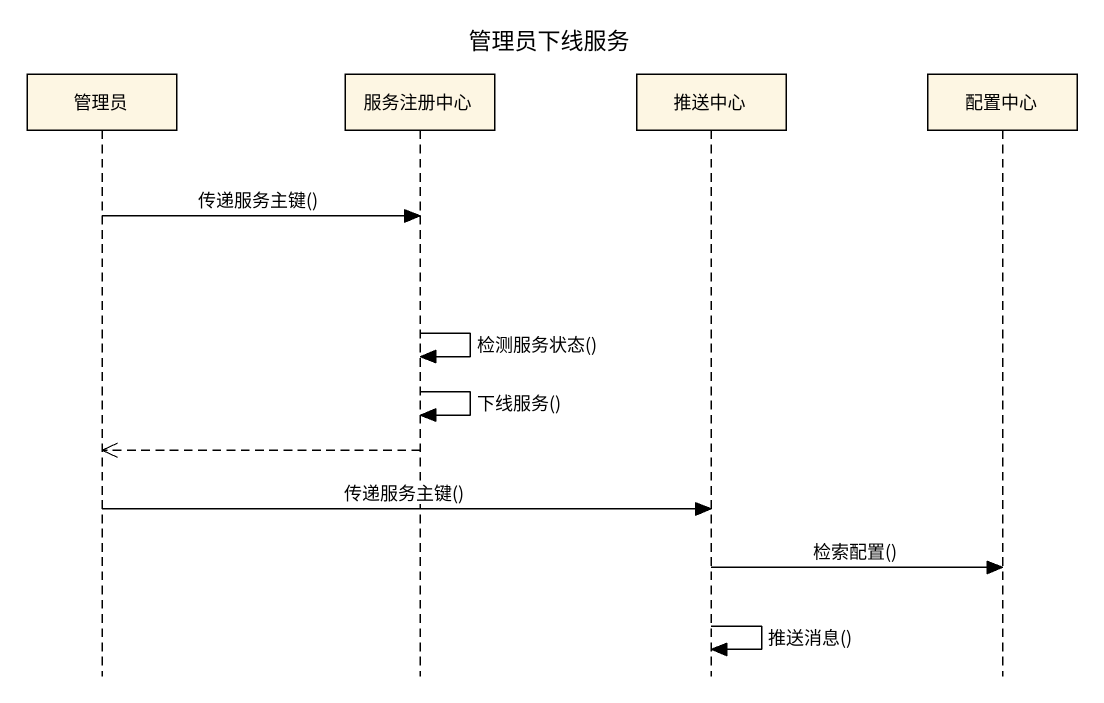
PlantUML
@startuml
title 管理员下线服务
hide footbox
participant 管理员
participant 服务注册中心
participant 推送中心
participant 配置中心

管理员 -> 服务注册中心 : 传递服务主键()
服务注册中心 -> 服务注册中心 : 检测服务状态()
服务注册中心 -> 服务注册中心 : 下线服务()
服务注册中心 -->> 管理员
管理员 -> 推送中心 : 传递服务主键()
推送中心 -> 配置中心 : 检索配置()
推送中心 -> 推送中心 : 推送消息()
@enduml
